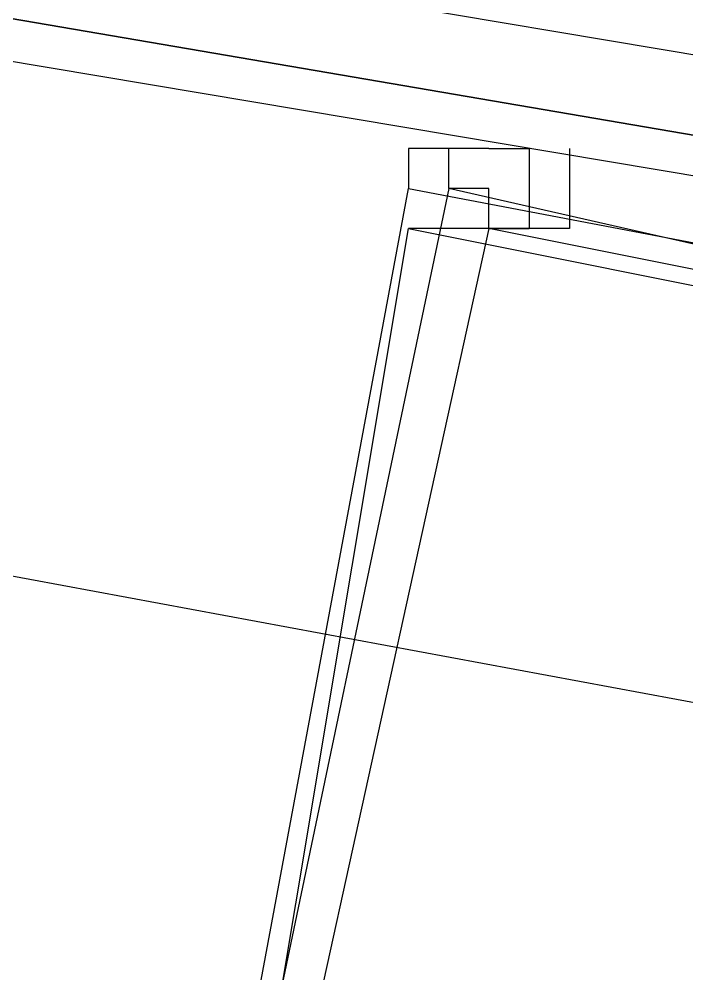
# Model space of a CAD drawing. Header units: feet. Extents: x -84 to 198, y -22 to 181.
# Drawn here: x 107.3776 to 107.5989, y 151.9706 to 152.2873 of the extents above; entities that cross this region are included whole.
import ezdxf

# ---------------------------------------------------------------- set-up
doc = ezdxf.new("R2010")
doc.units = ezdxf.units.FT
doc.layers.add('A-AREA-UNIDAD', color=30, linetype='CONTINUOUS')
doc.layers.add('A-LINEA', color=7, linetype='CONTINUOUS')

msp = doc.modelspace()

# ---------------------------------------------------------------- linework, layer by layer
at = {"layer": 'A-AREA-UNIDAD'}
msp.add_lwpolyline([(134, 143.5378), (130.912, 144.9422), (130.4, 144.9422), (130.208, 145.2622), (127.168, 146.4889), (126.672, 146.4889), (126.64, 146.7022), (123.52, 147.8578), (122.88, 147.8933), (122.848, 148.0889), (115.808, 150.2578), (115.2, 150.2578), (115.168, 150.4178), (111.328, 151.2178), (111.28, 151.3778), (104, 152.7289), (99.072, 153.3689), (92.192, 153.9022), (87.92, 153.9733)], dxfattribs=at)
at = {"layer": 'A-LINEA'}
for p, q in [((107.5333, 152.2578), (107.5333, 152.2578)), ((107.5333, 152.2578), (107.5333, 152.2578)), ((107.5333, 152.2444), (107.5333, 152.2444)), ((107.5333, 152.2444), (107.5333, 152.2444))]:
    msp.add_line(p, q, dxfattribs=at)
for points in [[(107.6267, 152.2711), (103.7467, 152.9244), (103.7333, 152.9244), (103.7333, 152.9111), (107.6267, 152.2444), (107.6267, 152.2578), (107.6267, 152.2711)], [(107.6267, 152.2711), (103.7467, 152.9244), (103.7333, 152.9244), (103.7333, 152.9111), (107.6267, 152.2444), (107.6267, 152.2578), (107.6267, 152.2711)], [(107.6267, 152.2444), (103.7333, 152.9111), (103.7333, 152.8844), (107.6267, 152.2311), (107.6267, 152.2444)], [(107.6267, 152.2444), (103.7333, 152.9111), (103.7333, 152.8844), (107.6267, 152.2311), (107.6267, 152.2444)], [(107.5333, 152.2444), (107.52, 152.2444), (107.52, 152.2444), (107.5067, 152.2444), (107.5067, 152.2444), (107.5067, 152.2444), (107.5067, 152.2311), (107.5067, 152.2311), (107.5067, 152.2311)], [(107.5333, 152.2444), (107.5333, 152.2444), (107.5467, 152.2444), (107.5467, 152.2444), (107.5467, 152.2178), (107.5467, 152.2178), (107.52, 152.2178), (107.52, 152.2178), (107.52, 152.2178), (107.52, 152.2178), (107.52, 152.2178), (107.52, 152.2178), (107.52, 152.2178), (107.5067, 152.2178), (107.5067, 152.2178), (107.5067, 152.2178), (107.5067, 152.2178), (107.5067, 152.2178)], [(107.5333, 152.2444), (107.52, 152.2444), (107.52, 152.2444), (107.5067, 152.2444), (107.5067, 152.2444), (107.5067, 152.2444), (107.5067, 152.2311), (107.5067, 152.2311), (107.5067, 152.2311)], [(107.5333, 152.2444), (107.5333, 152.2444), (107.5467, 152.2444), (107.5467, 152.2444), (107.5467, 152.2178), (107.5467, 152.2178), (107.52, 152.2178), (107.52, 152.2178), (107.52, 152.2178), (107.52, 152.2178), (107.52, 152.2178), (107.52, 152.2178), (107.52, 152.2178), (107.5067, 152.2178), (107.5067, 152.2178), (107.5067, 152.2178), (107.5067, 152.2178), (107.5067, 152.2178)], [(107.56, 152.2444), (107.56, 152.2444), (107.56, 152.2444), (107.56, 152.2444), (107.56, 152.2178), (107.56, 152.2178), (107.5467, 152.2178), (107.5467, 152.2178), (107.5467, 152.2178), (107.5467, 152.2178), (107.5467, 152.2178), (107.5333, 152.2178), (107.5333, 152.2178), (107.5333, 152.2178), (107.5333, 152.2178), (107.5333, 152.2178), (107.5333, 152.2311), (107.5333, 152.2311), (107.52, 152.2311), (107.52, 152.2311), (107.52, 152.2444), (107.52, 152.2444)], [(107.56, 152.2444), (107.56, 152.2444), (107.56, 152.2444), (107.56, 152.2444), (107.56, 152.2178), (107.56, 152.2178), (107.5467, 152.2178), (107.5467, 152.2178), (107.5467, 152.2178), (107.5467, 152.2178), (107.5467, 152.2178), (107.5333, 152.2178), (107.5333, 152.2178), (107.5333, 152.2178), (107.5333, 152.2178), (107.5333, 152.2178), (107.5333, 152.2311), (107.5333, 152.2311), (107.52, 152.2311), (107.52, 152.2311), (107.52, 152.2444), (107.52, 152.2444)], [(107.5467, 152.2444), (107.5467, 152.2444), (107.5467, 152.2444)], [(107.5467, 152.2444), (107.5467, 152.2444), (107.5467, 152.2444)], [(107.4, 151.6578), (107.6933, 151.5911), (107.8133, 152.1644), (107.52, 152.2311), (107.4, 151.6578)], [(107.6933, 151.6044), (107.4, 151.6578), (107.5067, 152.2311), (107.7867, 152.1778), (107.6933, 151.6044)], [(107.4, 151.6578), (107.6933, 151.5911), (107.8133, 152.1644), (107.52, 152.2311), (107.4, 151.6578)], [(107.6933, 151.6044), (107.4, 151.6578), (107.5067, 152.2311), (107.7867, 152.1778), (107.6933, 151.6044)], [(107.4133, 151.6711), (107.68, 151.6044), (107.8, 152.1644), (107.5333, 152.2178), (107.4133, 151.6711)], [(107.68, 151.6178), (107.4133, 151.6578), (107.5067, 152.2178), (107.7733, 152.1644), (107.68, 151.6178)], [(107.4133, 151.6711), (107.68, 151.6044), (107.8, 152.1644), (107.5333, 152.2178), (107.4133, 151.6711)], [(107.68, 151.6178), (107.4133, 151.6578), (107.5067, 152.2178), (107.7733, 152.1644), (107.68, 151.6178)], [(107.5333, 152.2178), (107.5333, 152.2178), (107.5333, 152.2178), (107.5333, 152.2178), (107.5467, 152.2178)], [(107.5333, 152.2178), (107.5333, 152.2178), (107.5333, 152.2178), (107.5333, 152.2178), (107.5467, 152.2178)]]:
    msp.add_lwpolyline(points, dxfattribs=at)
msp.add_lwpolyline([(107.52, 152.2178), (107.52, 152.2178), (107.52, 152.2178), (107.52, 152.2178)], close=True, dxfattribs=at)
msp.add_lwpolyline([(107.52, 152.2178), (107.52, 152.2178), (107.52, 152.2178), (107.52, 152.2178)], close=True, dxfattribs=at)

doc.saveas('drawing.dxf')
